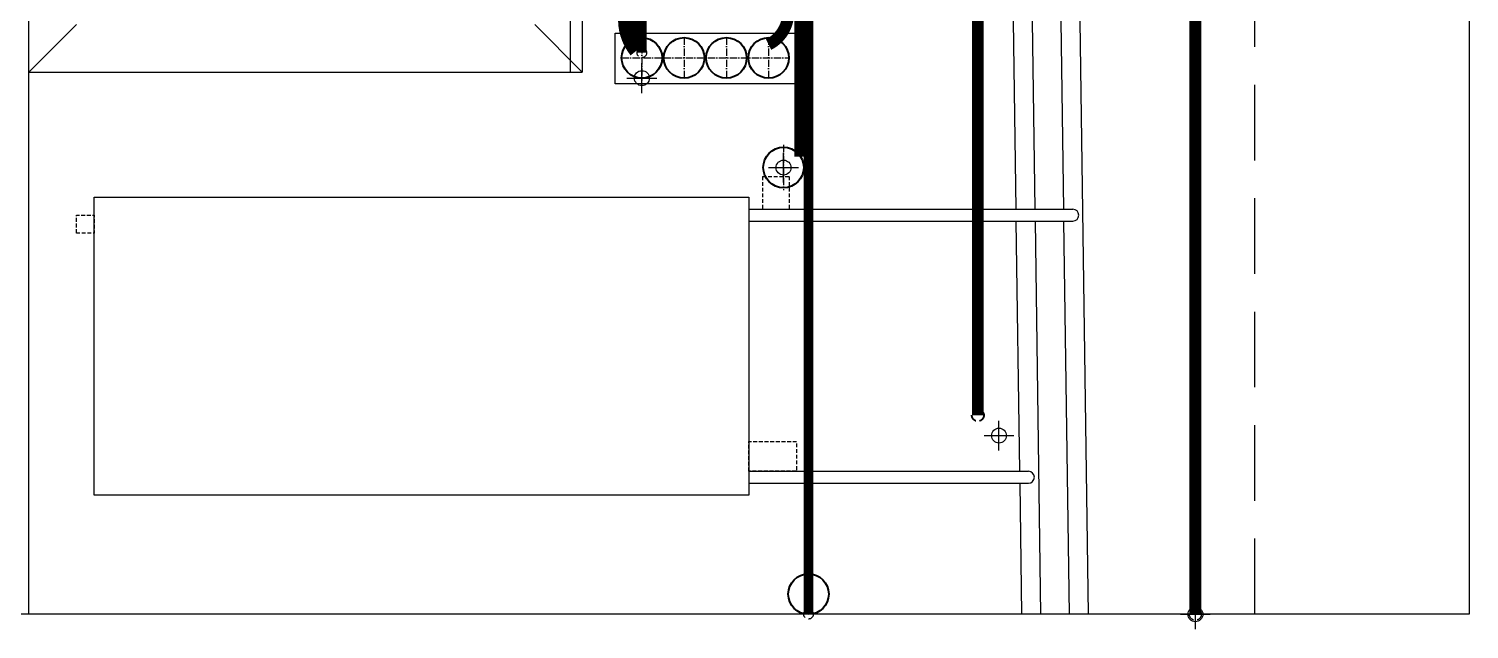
# Model space of a CAD drawing. Header units: millimetres. Extents: x -36531 to 56557, y -58468 to 154.
# Drawn here: x -3924 to -1504, y -31363 to -30356 of the extents above; entities that cross this region are included whole.
import ezdxf

# ---------------------------------------------------------------- set-up
doc = ezdxf.new("R2010")
doc.units = ezdxf.units.MM
doc.header["$PDMODE"] = 34
doc.header["$PDSIZE"] = 25
doc.linetypes.add('ACAD_ISO10W100', pattern=[18.5, 12, -3, 0.5, -3])
doc.linetypes.add('DASHED', pattern=[19.05, 12.7, -6.35])
for name, color, linetype in [('01 Черновое', 7, 'Continuous'), ('02 ЭОМ и СС', 7, 'Continuous'), ('11 Привязка размеры', 7, 'Continuous')]:
    doc.layers.add(name, color=color, linetype=linetype)
doc.layers.add('100 noprint', color=1, linetype='Continuous', plot=False)

msp = doc.modelspace()

# ---------------------------------------------------------------- linework, layer by layer
at = {"layer": '01 Черновое'}
for p, q in [((-3924.3, -31238.4), (-3924.3, -28538.4)), ((-3014.3, -30428.4), (-3014.3, -28538.4)), ((-2994.3, -28538.4), (-2994.3, -30428.4)), ((-2296.3, -28538.4), (-2266, -30658.4)), ((-2264.3, -28538.4), (-2234, -30658.4)), ((-2216.3, -28538.4), (-2186, -30658.4)), ((-2184.3, -28538.4), (-2144.3, -31338.4)), ((-3924.3, -30428.4), (-3844.3, -30348.4)), ((-3074.3, -30348.4), (-2994.3, -30428.4)), ((-3924.3, -31338.4), (-3924.3, -30428.4)), ((-3924.3, -30428.4), (-3014.3, -30428.4)), ((-3924.3, -30428.4), (-2994.3, -30428.4)), ((-2714.3, -30658.4), (-2170.2, -30658.4)), ((-2714.3, -30678.4), (-2170.2, -30678.4)), ((-2265.7, -30678.4), (-2259.7, -31098.4)), ((-2233.7, -30678.4), (-2224.3, -31338.4)), ((-2185.7, -30678.4), (-2176.3, -31338.4)), ((-2714.3, -31098.4), (-2244.8, -31098.4)), ((-2714.3, -31118.4), (-2244.8, -31118.4)), ((-2259.4, -31118.4), (-2256.3, -31338.4))]:
    msp.add_line(p, q, dxfattribs=at)
at = {"layer": '01 Черновое', "linetype": 'DASHED', "ltscale": 10}
msp.add_line((-1864.3, -31338.4), (-1864.3, -28538.4), dxfattribs=at)
at = {"layer": '01 Черновое', "linetype": 'DASHED', "ltscale": 0.5}
for p, q in [((-2691.8, -30603.4), (-2646.8, -30603.4)), ((-2691.8, -30603.4), (-2691.8, -30658.4)), ((-2646.8, -30603.4), (-2646.8, -30658.4))]:
    msp.add_line(p, q, dxfattribs=at)
at = {"layer": '01 Черновое'}
for points in [[(-5844.3, -31338.4), (-5844.3, -28538.4), (-1504.3, -28538.4), (-1504.3, -31338.4)], [(-3814.3, -31138.4), (-3814.3, -30638.4), (-2714.3, -30638.4), (-2714.3, -31138.4)]]:
    msp.add_lwpolyline(points, close=True, dxfattribs=at)
at = {"layer": '01 Черновое', "linetype": 'DASHED', "ltscale": 0.5, "flags": 128}
for points in [[(-3844.3, -30698.4), (-3844.3, -30668.4), (-3814.3, -30668.4), (-3814.3, -30698.4)], [(-2714.3, -31098.4), (-2714.3, -31048.4), (-2634.3, -31048.4), (-2634.3, -31098.4)]]:
    msp.add_lwpolyline(points, close=True, dxfattribs=at)
at = {"layer": '01 Черновое'}
for centre in [(-2170.2, -30668.4), (-2244.8, -31108.4)]:
    msp.add_arc(centre, 10, 270, 90, dxfattribs=at)
at = {"layer": '02 ЭОМ и СС', "color": 111, "const_width": 16}
msp.add_lwpolyline([(-2907, -30395.2, -0.1703), (-2926.3, -30340.2), (-2926.3, -28571.4)], format="xyb", dxfattribs=at)
at = {"layer": '02 ЭОМ и СС', "color": 3, "const_width": 16, "flags": 128}
msp.add_lwpolyline([(-2895.6, -30383.8, -0.163945), (-2910.3, -30340.2), (-2910.3, -28571.4)], format="xyb", dxfattribs=at)
at = {"layer": '02 ЭОМ и СС', "color": 111}
msp.add_lwpolyline([(-2894.3, -30395.9, 16, 16, 0), (-2894.3, -28571.4, 16, 16, 0)], format="xyseb", dxfattribs=at)
at = {"layer": '02 ЭОМ и СС', "const_width": 20, "flags": 128}
msp.add_lwpolyline([(-2648.3, -28571.4, 0), (-2648.3, -28960.4), (-2648.3, -30328.3, -0.283237), (-2681.3, -30381.9, -0.283237)], format="xyb", dxfattribs=at)
at = {"layer": '02 ЭОМ и СС', "color": 254, "const_width": 16}
msp.add_lwpolyline([(-2630.3, -30570.3), (-2630.3, -28571.4)], dxfattribs=at)
at = {"layer": '02 ЭОМ и СС', "const_width": 16, "flags": 128}
msp.add_lwpolyline([(-2614.3, -31338.4), (-2614.3, -28571.4)], dxfattribs=at)
at = {"layer": '02 ЭОМ и СС', "color": 1, "const_width": 20, "flags": 128}
msp.add_lwpolyline([(-2329.8, -31004.4), (-2329.8, -28571.4)], dxfattribs=at)
at = {"layer": '02 ЭОМ и СС', "color": 5, "const_width": 20, "flags": 128}
msp.add_lwpolyline([(-1964.3, -31338.4), (-1964.3, -28571.4)], dxfattribs=at)
at = {"layer": '02 ЭОМ и СС', "color": 3, "lineweight": 40}
msp.add_circle((-2894.3, -30404.4), 34, dxfattribs=at)
at = {"layer": '02 ЭОМ и СС', "lineweight": 40}
for centre in [(-2823.3, -30404.4), (-2752.3, -30404.4), (-2681.3, -30404.4), (-2656.3, -30588.4), (-2614.3, -31304.4)]:
    msp.add_circle(centre, 34, dxfattribs=at)
at = {"layer": '02 ЭОМ и СС', "color": 3, "linetype": 'DASHED'}
msp.add_circle((-2894.3, -30395.9), 8, dxfattribs=at)
at = {"layer": '02 ЭОМ и СС', "color": 1, "linetype": 'DASHED', "lineweight": 40}
msp.add_circle((-2329.8, -31004.4), 10, dxfattribs=at)
at = {"layer": '02 ЭОМ и СС', "linetype": 'DASHED'}
msp.add_circle((-2614.3, -31338.4), 8, dxfattribs=at)
at = {"layer": '02 ЭОМ и СС', "color": 5, "linetype": 'DASHED'}
msp.add_circle((-1964.3, -31338.4), 10, dxfattribs=at)
at = {"layer": '100 noprint', "color": 2, "lineweight": -2}
msp.add_lwpolyline([(-2939.3, -30447.8), (-2939.3, -30362.8), (-2636.3, -30362.8), (-2636.3, -30447.8)], close=True, dxfattribs=at)
at = {"layer": '11 Привязка размеры', "linetype": 'ACAD_ISO10W100'}
for p, q in [((-2894.3, -30366.5), (-2894.3, -30442.3)), ((-2823.3, -30370.4), (-2823.3, -30438.4)), ((-2752.3, -30370.4), (-2752.3, -30438.4)), ((-2681.3, -30370.4), (-2681.3, -30438.4)), ((-2928.3, -30404.4), (-2860.3, -30404.4)), ((-2857.3, -30404.4), (-2647.3, -30404.4)), ((-2656.3, -30550.5), (-2656.3, -30626.3))]:
    msp.add_line(p, q, dxfattribs=at)
at = {"layer": '11 Привязка размеры', "lineweight": -2}
for p in [(-2894.3, -30438.4), (-2656.3, -30588.5), (-2294.3, -31038.4), (-1964.3, -31338.4)]:
    msp.add_point(p, dxfattribs=at)

doc.saveas('drawing.dxf')
